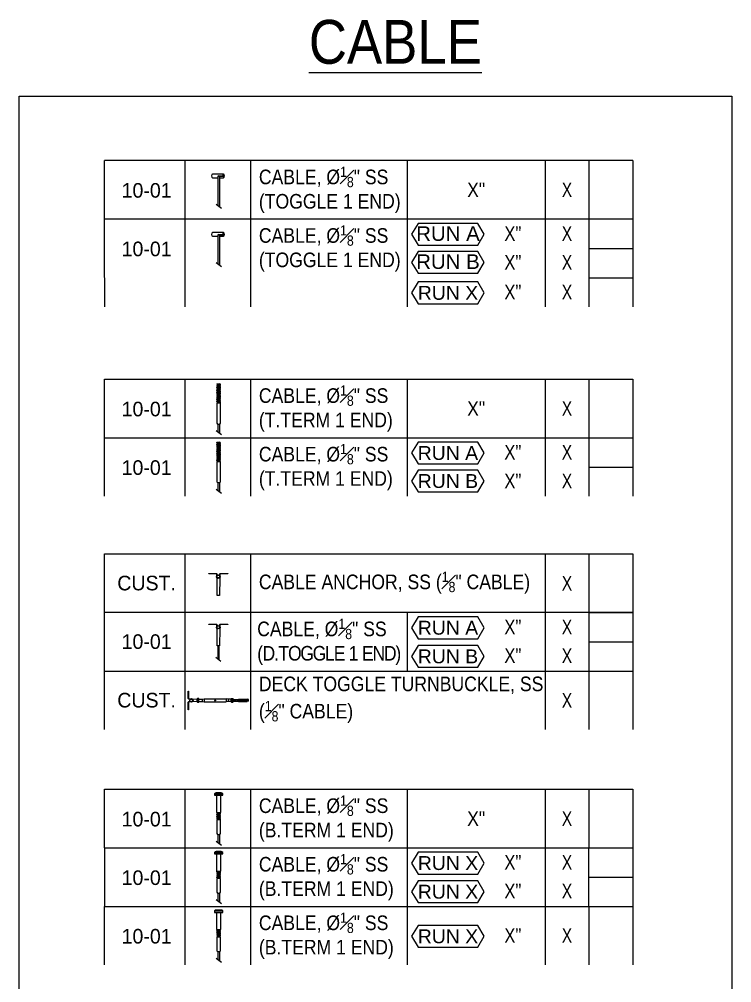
# Model space of a CAD drawing. Header units: inches. Extents: x -333 to 1223, y -450 to 45.
# Drawn here: x 939.7 to 1037.1, y -88.4 to 43.4 of the extents above; entities that cross this region are included whole.
import ezdxf
from ezdxf.enums import TextEntityAlignment as Align

# ---------------------------------------------------------------- set-up
doc = ezdxf.new("R2010")
doc.units = ezdxf.units.IN
doc.header["$MEASUREMENT"] = 0
doc.layers.add('Cable', color=230, linetype='Continuous', lineweight=5)
doc.layers.add('NOTES', color=7, linetype='Continuous')
doc.layers.add('PL', color=252, linetype='Continuous')
doc.styles.add('Schedule', font='GOTHIC.TTF', dxfattribs={"width": 0.9})
doc.styles.get("Standard").update_dxf_attribs({"font": 'arial.ttf'})

# ---------------------------------------------------------------- blocks, each defined once
blk = doc.blocks.new('10-01-BLOCK-TOG1')
for p, q in [((72.27, 0), (0, 0)), ((10.99, 0), (10.99, -8.01)), ((19.99, 0), (19.99, -8.01)), ((41.4, 0), (41.4, -8.01)), ((60.27, 0), (60.27, -8.01)), ((66.27, 0), (66.27, -8.01)), ((14.78, -2.35), (15.49, -2.35)), ((15.49, -2.22), (15.49, -6.16)), ((15.61, -2.09), (16.27, -2.09)), ((16.29, -2.19), (15.74, -2.19)), ((15.74, -2.22), (15.74, -6.35)), ((15.74, -2.35), (16.29, -2.35)), ((16.29, -2.19), (16.29, -2.35)), ((15.99, -6.54), (15.27, -6))]:
    blk.add_line(p, q)
for points in [[(0, -8.01), (0, 0)], [(72.27, 0), (72.27, -8.01)], [(16.29, -1.85), (14.78, -1.85)]]:
    blk.add_lwpolyline(points)
blk.add_arc((15.61, -2.22), 0.125, 0, 180)
for centre, major_axis, end_param in [((14.78, -2.1), (0, -0.25), 6.283185), ((16.29, -2.1), (0, 0.25), 7.834292)]:
    blk.add_ellipse(centre, major_axis=major_axis, ratio=0.56387, start_param=3.141593, end_param=end_param)
blk.add_open_spline([(16.29, -2), (16.28, -2.03), (16.27, -2.06), (16.27, -2.09)], degree=3)
blk.add_open_spline([(16.29, -2.19), (16.29, -2.17), (16.3, -2.13), (16.3, -2.06), (16.29, -2.03), (16.29, -2)], degree=3, knots=[4.118286, 4.118286, 4.118286, 4.118286, 4.714645, 4.714645, 5.306492, 5.306492, 5.306492, 5.306492])
at = {"layer": 'NOTES', "style": 'Schedule'}
blk.add_text('10-01', height=2, dxfattribs=at).set_placement((5.76, -4.08), align=Align.MIDDLE_CENTER)
at = {"layer": 'NOTES', "insert": (21.12, -4.01), "char_height": 2, "width": 20.2828, "attachment_point": 4, "style": 'Schedule'}
blk.add_mtext('\\A1;CABLE, %%C{\\H0.7x;\\S1#8;}" SS (TOGGLE 1 END)', dxfattribs=at)
at = {"layer": 'NOTES', "style": 'Schedule'}
for tag, width, p in [('LEN', 0.9, (50.84, -4.01)), ('QTY', 0.8, (63.27, -4.01))]:
    blk.add_attdef(tag, text='', height=2, dxfattribs=dict(at, width=width)).set_placement(p, align=Align.MIDDLE_CENTER)
blk = doc.blocks.new('10-01-BLOCK-TOG2')
for p, q in [((72.27, 0), (0, 0)), ((10.99, 0), (10.99, -8.01)), ((19.99, 0), (19.99, -8.01)), ((41.4, 0), (41.4, -8.01)), ((60.27, 0), (60.27, -8.01)), ((66.27, 0), (66.27, -8.01)), ((14.78, -2.35), (15.49, -2.35)), ((15.49, -2.22), (15.49, -6.16)), ((15.61, -2.09), (16.27, -2.09)), ((16.29, -2.19), (15.74, -2.19)), ((15.74, -2.22), (15.74, -6.35)), ((15.74, -2.35), (16.29, -2.35)), ((16.29, -2.19), (16.29, -2.35)), ((66.27, -4.01), (72.27, -4.01)), ((15.99, -6.54), (15.27, -6))]:
    blk.add_line(p, q)
for points in [[(0, -8.01), (0, 0)], [(72.27, 0), (72.27, 0), (72.27, -8.01)], [(16.29, -1.85), (14.78, -1.85)]]:
    blk.add_lwpolyline(points)
blk.add_arc((15.61, -2.22), 0.125, 0, 180)
for centre, major_axis, end_param in [((14.78, -2.1), (0, -0.25), 6.283185), ((16.29, -2.1), (0, 0.25), 7.834292)]:
    blk.add_ellipse(centre, major_axis=major_axis, ratio=0.56387, start_param=3.141593, end_param=end_param)
blk.add_open_spline([(16.29, -2), (16.28, -2.03), (16.27, -2.06), (16.27, -2.09)], degree=3)
blk.add_open_spline([(16.29, -2.19), (16.29, -2.17), (16.3, -2.13), (16.3, -2.06), (16.29, -2.03), (16.29, -2)], degree=3, knots=[4.118286, 4.118286, 4.118286, 4.118286, 4.714645, 4.714645, 5.306492, 5.306492, 5.306492, 5.306492])
at = {"layer": 'Cable'}
for points in [[(42.02, -2.08), (42.89, -3.58), (51.08, -3.58), (51.95, -2.08), (51.08, -0.59), (42.89, -0.59)], [(42.02, -5.92), (42.89, -7.42), (51.08, -7.42), (51.95, -5.92), (51.08, -4.43), (42.89, -4.43)]]:
    blk.add_lwpolyline(points, close=True, dxfattribs=at)
for tag, p in [('RUN1', (46.99, -1.98)), ('RUN2', (46.99, -5.82))]:
    blk.add_attdef(tag, text='', height=2, dxfattribs=at).set_placement(p, align=Align.MIDDLE_CENTER)
at = {"layer": 'NOTES', "style": 'Schedule'}
blk.add_text('10-01', height=2, dxfattribs=at).set_placement((5.76, -4.08), align=Align.MIDDLE_CENTER)
at = {"layer": 'NOTES', "insert": (21.12, -4.01), "char_height": 2, "width": 20.2828, "attachment_point": 4, "style": 'Schedule'}
blk.add_mtext('\\A1;CABLE, %%C{\\H0.7x;\\S1#8;}" SS (TOGGLE 1 END)', dxfattribs=at)
at = {"layer": 'NOTES', "style": 'Schedule'}
for tag, width, p in [('LEN', 0.85, (55.86, -1.98)), ('QTY', 0.8, (63.27, -1.98)), ('LEN2', 0.85, (55.86, -5.92)), ('QTY2', 0.8, (63.27, -5.92))]:
    blk.add_attdef(tag, text='', height=2, dxfattribs=dict(at, width=width)).set_placement(p, align=Align.MIDDLE_CENTER)
blk = doc.blocks.new('CABLE FILLER-1')
for p, q in [((0, 0), (0, -4.01)), ((10.99, 0), (10.99, -4.01)), ((19.99, 0), (19.99, -4.01)), ((41.4, 0), (41.4, -4.01)), ((60.27, 0), (60.27, -4.01)), ((66.27, 0), (66.27, -4.01)), ((66.27, 0), (72.27, 0)), ((72.27, 0), (72.27, -4.01))]:
    blk.add_line(p, q)
at = {"layer": 'Cable'}
blk.add_lwpolyline([(42.02, -2.08), (42.89, -3.58), (51.08, -3.58), (51.95, -2.08), (51.08, -0.59), (42.89, -0.59)], close=True, dxfattribs=at)
blk.add_attdef('RUN', text='', height=1.9, dxfattribs=at).set_placement((46.99, -2.08), align=Align.MIDDLE_CENTER)
at = {"layer": 'NOTES', "style": 'Schedule'}
for tag, width, p in [('LEN', 0.85, (55.86, -1.98)), ('QTY', 0.8, (63.27, -1.98))]:
    blk.add_attdef(tag, text='', height=2, dxfattribs=dict(at, width=width)).set_placement(p, align=Align.MIDDLE_CENTER)
blk = doc.blocks.new('10-01-BLOCK-TERM1')
for p, q in [((10.99, 0), (10.99, -8.01)), ((19.99, 0), (19.99, -8.01)), ((41.4, 0), (41.4, -8.01)), ((60.27, 0), (60.27, -8.01)), ((66.27, 0), (66.27, -8.01)), ((15.35, -0.67), (15.87, -0.7)), ((15.35, -0.78), (15.87, -0.81)), ((15.35, -0.9), (15.87, -0.93)), ((15.35, -1.01), (15.87, -1.04)), ((15.35, -1.12), (15.87, -1.15)), ((15.35, -1.23), (15.87, -1.26)), ((15.42, -0.73), (15.8, -0.76)), ((15.42, -0.84), (15.8, -0.87)), ((15.42, -0.95), (15.8, -0.98)), ((15.42, -1.06), (15.8, -1.09)), ((15.42, -1.18), (15.8, -1.21)), ((15.42, -1.29), (15.8, -1.32)), ((15.35, -1.34), (15.87, -1.37)), ((15.35, -1.46), (15.87, -1.49)), ((15.35, -1.57), (15.87, -1.6)), ((15.35, -1.68), (15.87, -1.71)), ((15.35, -1.79), (15.87, -1.82)), ((15.35, -1.9), (15.87, -1.93)), ((15.35, -2.02), (15.87, -2.05)), ((15.35, -2.13), (15.87, -2.16)), ((15.35, -2.24), (15.87, -2.27)), ((15.35, -2.35), (15.87, -2.38)), ((15.35, -2.46), (15.87, -2.49)), ((15.35, -2.58), (15.87, -2.61)), ((15.42, -1.4), (15.8, -1.43)), ((15.42, -1.51), (15.8, -1.54)), ((15.42, -1.62), (15.8, -1.65)), ((15.42, -1.74), (15.8, -1.77)), ((15.42, -1.85), (15.8, -1.88)), ((15.42, -1.96), (15.8, -1.99)), ((15.42, -2.07), (15.8, -2.1)), ((15.42, -2.18), (15.8, -2.21)), ((15.42, -2.3), (15.8, -2.33)), ((15.42, -2.41), (15.8, -2.44)), ((15.42, -2.52), (15.8, -2.55)), ((15.42, -2.63), (15.8, -2.66)), ((15.35, -2.69), (15.87, -2.72)), ((15.35, -2.8), (15.87, -2.83)), ((15.35, -2.91), (15.87, -2.94)), ((15.35, -3.02), (15.87, -3.05)), ((15.35, -3.14), (15.87, -3.17)), ((15.42, -2.74), (15.8, -2.77)), ((15.42, -2.86), (15.8, -2.89)), ((15.42, -2.97), (15.8, -3)), ((15.42, -3.08), (15.8, -3.11)), ((15.42, -3.19), (15.8, -3.22)), ((15.8, -3.29), (15.42, -3.29)), ((15.49, -6.14), (15.49, -7.24)), ((15.74, -6.14), (15.74, -7.43)), ((15.99, -7.62), (15.27, -7.08))]:
    blk.add_line(p, q)
for points in [[(0, -8.01), (0, 0), (72.27, 0), (72.27, -8.01)], [(15.42, -0.72), (15.35, -0.68), (15.35, -0.67), (15.42, -0.62)], [(15.42, -0.83), (15.35, -0.79), (15.35, -0.78), (15.42, -0.73)], [(15.42, -0.95), (15.35, -0.9), (15.35, -0.89), (15.42, -0.85)], [(15.42, -1.06), (15.35, -1.01), (15.35, -1), (15.42, -0.96)], [(15.42, -1.17), (15.35, -1.13), (15.35, -1.11), (15.42, -1.07)], [(15.42, -1.28), (15.35, -1.24), (15.35, -1.23), (15.42, -1.18)], [(15.42, -1.39), (15.35, -1.35), (15.35, -1.34), (15.42, -1.29)], [(15.42, -0.62), (15.8, -0.65)], [(15.42, -0.62), (15.75, -0.62)], [(15.42, -0.73), (15.42, -0.72)], [(15.42, -0.85), (15.42, -0.83)], [(15.42, -0.96), (15.42, -0.95)], [(15.42, -1.07), (15.42, -1.06)], [(15.42, -1.18), (15.42, -1.17)], [(15.42, -1.29), (15.42, -1.28)], [(15.8, -0.75), (15.87, -0.71), (15.87, -0.7), (15.75, -0.62)], [(15.8, -0.76), (15.8, -0.75)], [(15.8, -0.86), (15.87, -0.82), (15.87, -0.81), (15.8, -0.76)], [(15.8, -0.88), (15.8, -0.86)], [(15.8, -0.98), (15.87, -0.93), (15.87, -0.92), (15.8, -0.88)], [(15.8, -0.99), (15.8, -0.98)], [(15.8, -1.09), (15.87, -1.04), (15.87, -1.03), (15.8, -0.99)], [(15.8, -1.1), (15.8, -1.09)], [(15.8, -1.2), (15.87, -1.16), (15.87, -1.14), (15.8, -1.1)], [(15.8, -1.21), (15.8, -1.2)], [(15.8, -1.31), (15.87, -1.27), (15.87, -1.26), (15.8, -1.21)], [(15.8, -1.32), (15.8, -1.31)], [(15.42, -1.51), (15.35, -1.46), (15.35, -1.45), (15.42, -1.41)], [(15.42, -1.62), (15.35, -1.57), (15.35, -1.56), (15.42, -1.52)], [(15.42, -1.73), (15.35, -1.69), (15.35, -1.67), (15.42, -1.63)], [(15.42, -1.84), (15.35, -1.8), (15.35, -1.79), (15.42, -1.74)], [(15.42, -1.95), (15.35, -1.91), (15.35, -1.9), (15.42, -1.85)], [(15.42, -2.07), (15.35, -2.02), (15.35, -2.01), (15.42, -1.97)], [(15.42, -2.18), (15.35, -2.13), (15.35, -2.12), (15.42, -2.08)], [(15.42, -2.29), (15.35, -2.25), (15.35, -2.23), (15.42, -2.19)], [(15.42, -2.4), (15.35, -2.36), (15.35, -2.35), (15.42, -2.3)], [(15.42, -2.51), (15.35, -2.47), (15.35, -2.46), (15.42, -2.41)], [(15.42, -2.63), (15.35, -2.58), (15.35, -2.57), (15.42, -2.53)], [(15.42, -1.41), (15.42, -1.39)], [(15.42, -1.52), (15.42, -1.51)], [(15.42, -1.63), (15.42, -1.62)], [(15.42, -1.74), (15.42, -1.73)], [(15.42, -1.85), (15.42, -1.84)], [(15.42, -1.97), (15.42, -1.95)], [(15.42, -2.08), (15.42, -2.07)], [(15.42, -2.19), (15.42, -2.18)], [(15.42, -2.3), (15.42, -2.29)], [(15.42, -2.41), (15.42, -2.4)], [(15.42, -2.41), (15.42, -2.4)], [(15.42, -2.53), (15.42, -2.51)], [(15.42, -2.64), (15.42, -2.63)], [(15.8, -1.42), (15.87, -1.38), (15.87, -1.37), (15.8, -1.32)], [(15.8, -1.44), (15.8, -1.42)], [(15.8, -1.54), (15.87, -1.49), (15.87, -1.48), (15.8, -1.44)], [(15.8, -1.55), (15.8, -1.54)], [(15.8, -1.65), (15.87, -1.6), (15.87, -1.59), (15.8, -1.55)], [(15.8, -1.66), (15.8, -1.65)], [(15.8, -1.76), (15.87, -1.72), (15.87, -1.7), (15.8, -1.66)], [(15.8, -1.77), (15.8, -1.76)], [(15.8, -1.87), (15.87, -1.83), (15.87, -1.82), (15.8, -1.77)], [(15.8, -1.88), (15.8, -1.87)], [(15.8, -1.98), (15.87, -1.94), (15.87, -1.93), (15.8, -1.88)], [(15.8, -2), (15.8, -1.98)], [(15.8, -2.1), (15.87, -2.05), (15.87, -2.04), (15.8, -2)], [(15.8, -2.11), (15.8, -2.1)], [(15.8, -2.21), (15.87, -2.16), (15.87, -2.15), (15.8, -2.11)], [(15.8, -2.22), (15.8, -2.21)], [(15.8, -2.32), (15.87, -2.28), (15.87, -2.26), (15.8, -2.22)], [(15.8, -2.33), (15.8, -2.32)], [(15.8, -2.43), (15.87, -2.39), (15.87, -2.38), (15.8, -2.33)], [(15.8, -2.44), (15.8, -2.43)], [(15.8, -2.54), (15.87, -2.5), (15.87, -2.49), (15.8, -2.44)], [(15.8, -2.56), (15.8, -2.54)], [(15.8, -2.66), (15.87, -2.61), (15.87, -2.6), (15.8, -2.56)], [(15.42, -2.74), (15.35, -2.69), (15.35, -2.68), (15.42, -2.64)], [(15.42, -2.85), (15.35, -2.81), (15.35, -2.79), (15.42, -2.75)], [(15.42, -2.96), (15.35, -2.92), (15.35, -2.91), (15.42, -2.86)], [(15.42, -3.07), (15.35, -3.03), (15.35, -3.02), (15.42, -2.97)], [(15.42, -3.19), (15.35, -3.14), (15.35, -3.13), (15.42, -3.09)], [(15.42, -2.75), (15.42, -2.74)], [(15.42, -2.86), (15.42, -2.85)], [(15.42, -2.97), (15.42, -2.96)], [(15.42, -3.09), (15.42, -3.07)], [(15.42, -3.19), (15.42, -3.29)], [(15.8, -2.67), (15.8, -2.66)], [(15.8, -2.77), (15.87, -2.72), (15.87, -2.71), (15.8, -2.67)], [(15.8, -2.78), (15.8, -2.77)], [(15.8, -2.88), (15.87, -2.84), (15.87, -2.82), (15.8, -2.78)], [(15.8, -2.89), (15.8, -2.88)], [(15.8, -2.99), (15.87, -2.95), (15.87, -2.94), (15.8, -2.89)], [(15.8, -3), (15.8, -2.99)], [(15.8, -3.1), (15.87, -3.06), (15.87, -3.05), (15.8, -3)], [(15.8, -3.12), (15.8, -3.1)], [(15.8, -3.22), (15.87, -3.17), (15.87, -3.16), (15.8, -3.12)], [(15.8, -3.29), (15.8, -3.22)]]:
    blk.add_lwpolyline(points)
blk.add_lwpolyline([(15.87, -6.01), (15.87, -3.29), (15.35, -3.29), (15.35, -6.01), (15.44, -6.14), (15.77, -6.14)], close=True)
at = {"layer": 'NOTES', "style": 'Schedule'}
blk.add_text('10-01', height=2, dxfattribs=at).set_placement((5.76, -4.08), align=Align.MIDDLE_CENTER)
at = {"layer": 'NOTES', "insert": (21.12, -4.01), "char_height": 2, "width": 20.2828, "attachment_point": 4, "style": 'Schedule'}
blk.add_mtext('\\A1;CABLE, %%C{\\H0.7x;\\S1#8;}" SS (T.TERM 1 END)', dxfattribs=at)
at = {"layer": 'NOTES', "style": 'Schedule'}
for tag, width, p in [('LEN', 0.9, (50.84, -4.01)), ('QTY', 0.8, (63.27, -4.01))]:
    blk.add_attdef(tag, text='', height=2, dxfattribs=dict(at, width=width)).set_placement(p, align=Align.MIDDLE_CENTER)
blk = doc.blocks.new('10-01-BLOCK-TERM2')
for p, q in [((0, -8.01), (0, 0)), ((0, 0), (66.27, 0)), ((10.99, 0), (10.99, -8.01)), ((19.99, 0), (19.99, -8.01)), ((41.4, 0), (41.4, -8.01)), ((60.27, 0), (60.27, -8.01)), ((66.27, 0), (66.27, -8.01)), ((66.27, 0), (72.27, 0)), ((72.27, 0), (72.27, -8.01)), ((15.35, -0.67), (15.87, -0.7)), ((15.35, -0.78), (15.87, -0.81)), ((15.35, -0.9), (15.87, -0.93)), ((15.35, -1.01), (15.87, -1.04)), ((15.35, -1.12), (15.87, -1.15)), ((15.35, -1.23), (15.87, -1.26)), ((15.42, -0.73), (15.8, -0.76)), ((15.42, -0.84), (15.8, -0.87)), ((15.42, -0.95), (15.8, -0.98)), ((15.42, -1.06), (15.8, -1.09)), ((15.42, -1.18), (15.8, -1.21)), ((15.42, -1.29), (15.8, -1.32)), ((15.35, -1.34), (15.87, -1.37)), ((15.35, -1.46), (15.87, -1.49)), ((15.35, -1.57), (15.87, -1.6)), ((15.35, -1.68), (15.87, -1.71)), ((15.35, -1.79), (15.87, -1.82)), ((15.35, -1.9), (15.87, -1.93)), ((15.35, -2.02), (15.87, -2.05)), ((15.35, -2.13), (15.87, -2.16)), ((15.35, -2.24), (15.87, -2.27)), ((15.35, -2.35), (15.87, -2.38)), ((15.35, -2.46), (15.87, -2.49)), ((15.35, -2.58), (15.87, -2.61)), ((15.42, -1.4), (15.8, -1.43)), ((15.42, -1.51), (15.8, -1.54)), ((15.42, -1.62), (15.8, -1.65)), ((15.42, -1.74), (15.8, -1.77)), ((15.42, -1.85), (15.8, -1.88)), ((15.42, -1.96), (15.8, -1.99)), ((15.42, -2.07), (15.8, -2.1)), ((15.42, -2.18), (15.8, -2.21)), ((15.42, -2.3), (15.8, -2.33)), ((15.42, -2.41), (15.8, -2.44)), ((15.42, -2.52), (15.8, -2.55)), ((15.42, -2.63), (15.8, -2.66)), ((15.35, -2.69), (15.87, -2.72)), ((15.35, -2.8), (15.87, -2.83)), ((15.35, -2.91), (15.87, -2.94)), ((15.35, -3.02), (15.87, -3.05)), ((15.35, -3.14), (15.87, -3.17)), ((15.42, -2.74), (15.8, -2.77)), ((15.42, -2.86), (15.8, -2.89)), ((15.42, -2.97), (15.8, -3)), ((15.42, -3.08), (15.8, -3.11)), ((15.42, -3.19), (15.8, -3.22)), ((15.8, -3.29), (15.42, -3.29)), ((66.27, -4.01), (72.27, -4.01)), ((15.49, -6.14), (15.49, -7.24)), ((15.74, -6.14), (15.74, -7.43)), ((15.99, -7.62), (15.27, -7.08))]:
    blk.add_line(p, q)
for points in [[(15.42, -0.72), (15.35, -0.68), (15.35, -0.67), (15.42, -0.62)], [(15.42, -0.83), (15.35, -0.79), (15.35, -0.78), (15.42, -0.73)], [(15.42, -0.95), (15.35, -0.9), (15.35, -0.89), (15.42, -0.85)], [(15.42, -1.06), (15.35, -1.01), (15.35, -1), (15.42, -0.96)], [(15.42, -1.17), (15.35, -1.13), (15.35, -1.11), (15.42, -1.07)], [(15.42, -1.28), (15.35, -1.24), (15.35, -1.23), (15.42, -1.18)], [(15.42, -1.39), (15.35, -1.35), (15.35, -1.34), (15.42, -1.29)], [(15.42, -0.62), (15.8, -0.65)], [(15.42, -0.62), (15.75, -0.62)], [(15.42, -0.73), (15.42, -0.72)], [(15.42, -0.85), (15.42, -0.83)], [(15.42, -0.96), (15.42, -0.95)], [(15.42, -1.07), (15.42, -1.06)], [(15.42, -1.18), (15.42, -1.17)], [(15.42, -1.29), (15.42, -1.28)], [(15.8, -0.75), (15.87, -0.71), (15.87, -0.7), (15.75, -0.62)], [(15.8, -0.76), (15.8, -0.75)], [(15.8, -0.86), (15.87, -0.82), (15.87, -0.81), (15.8, -0.76)], [(15.8, -0.88), (15.8, -0.86)], [(15.8, -0.98), (15.87, -0.93), (15.87, -0.92), (15.8, -0.88)], [(15.8, -0.99), (15.8, -0.98)], [(15.8, -1.09), (15.87, -1.04), (15.87, -1.03), (15.8, -0.99)], [(15.8, -1.1), (15.8, -1.09)], [(15.8, -1.2), (15.87, -1.16), (15.87, -1.14), (15.8, -1.1)], [(15.8, -1.21), (15.8, -1.2)], [(15.8, -1.31), (15.87, -1.27), (15.87, -1.26), (15.8, -1.21)], [(15.8, -1.32), (15.8, -1.31)], [(15.42, -1.51), (15.35, -1.46), (15.35, -1.45), (15.42, -1.41)], [(15.42, -1.62), (15.35, -1.57), (15.35, -1.56), (15.42, -1.52)], [(15.42, -1.73), (15.35, -1.69), (15.35, -1.67), (15.42, -1.63)], [(15.42, -1.84), (15.35, -1.8), (15.35, -1.79), (15.42, -1.74)], [(15.42, -1.95), (15.35, -1.91), (15.35, -1.9), (15.42, -1.85)], [(15.42, -2.07), (15.35, -2.02), (15.35, -2.01), (15.42, -1.97)], [(15.42, -2.18), (15.35, -2.13), (15.35, -2.12), (15.42, -2.08)], [(15.42, -2.29), (15.35, -2.25), (15.35, -2.23), (15.42, -2.19)], [(15.42, -2.4), (15.35, -2.36), (15.35, -2.35), (15.42, -2.3)], [(15.42, -2.51), (15.35, -2.47), (15.35, -2.46), (15.42, -2.41)], [(15.42, -2.63), (15.35, -2.58), (15.35, -2.57), (15.42, -2.53)], [(15.42, -1.41), (15.42, -1.39)], [(15.42, -1.52), (15.42, -1.51)], [(15.42, -1.63), (15.42, -1.62)], [(15.42, -1.74), (15.42, -1.73)], [(15.42, -1.85), (15.42, -1.84)], [(15.42, -1.97), (15.42, -1.95)], [(15.42, -2.08), (15.42, -2.07)], [(15.42, -2.19), (15.42, -2.18)], [(15.42, -2.3), (15.42, -2.29)], [(15.42, -2.41), (15.42, -2.4)], [(15.42, -2.41), (15.42, -2.4)], [(15.42, -2.53), (15.42, -2.51)], [(15.42, -2.64), (15.42, -2.63)], [(15.8, -1.42), (15.87, -1.38), (15.87, -1.37), (15.8, -1.32)], [(15.8, -1.44), (15.8, -1.42)], [(15.8, -1.54), (15.87, -1.49), (15.87, -1.48), (15.8, -1.44)], [(15.8, -1.55), (15.8, -1.54)], [(15.8, -1.65), (15.87, -1.6), (15.87, -1.59), (15.8, -1.55)], [(15.8, -1.66), (15.8, -1.65)], [(15.8, -1.76), (15.87, -1.72), (15.87, -1.7), (15.8, -1.66)], [(15.8, -1.77), (15.8, -1.76)], [(15.8, -1.87), (15.87, -1.83), (15.87, -1.82), (15.8, -1.77)], [(15.8, -1.88), (15.8, -1.87)], [(15.8, -1.98), (15.87, -1.94), (15.87, -1.93), (15.8, -1.88)], [(15.8, -2), (15.8, -1.98)], [(15.8, -2.1), (15.87, -2.05), (15.87, -2.04), (15.8, -2)], [(15.8, -2.11), (15.8, -2.1)], [(15.8, -2.21), (15.87, -2.16), (15.87, -2.15), (15.8, -2.11)], [(15.8, -2.22), (15.8, -2.21)], [(15.8, -2.32), (15.87, -2.28), (15.87, -2.26), (15.8, -2.22)], [(15.8, -2.33), (15.8, -2.32)], [(15.8, -2.43), (15.87, -2.39), (15.87, -2.38), (15.8, -2.33)], [(15.8, -2.44), (15.8, -2.43)], [(15.8, -2.54), (15.87, -2.5), (15.87, -2.49), (15.8, -2.44)], [(15.8, -2.56), (15.8, -2.54)], [(15.8, -2.66), (15.87, -2.61), (15.87, -2.6), (15.8, -2.56)], [(15.42, -2.74), (15.35, -2.69), (15.35, -2.68), (15.42, -2.64)], [(15.42, -2.85), (15.35, -2.81), (15.35, -2.79), (15.42, -2.75)], [(15.42, -2.96), (15.35, -2.92), (15.35, -2.91), (15.42, -2.86)], [(15.42, -3.07), (15.35, -3.03), (15.35, -3.02), (15.42, -2.97)], [(15.42, -3.19), (15.35, -3.14), (15.35, -3.13), (15.42, -3.09)], [(15.42, -2.75), (15.42, -2.74)], [(15.42, -2.86), (15.42, -2.85)], [(15.42, -2.97), (15.42, -2.96)], [(15.42, -3.09), (15.42, -3.07)], [(15.42, -3.19), (15.42, -3.29)], [(15.8, -2.67), (15.8, -2.66)], [(15.8, -2.77), (15.87, -2.72), (15.87, -2.71), (15.8, -2.67)], [(15.8, -2.78), (15.8, -2.77)], [(15.8, -2.88), (15.87, -2.84), (15.87, -2.82), (15.8, -2.78)], [(15.8, -2.89), (15.8, -2.88)], [(15.8, -2.99), (15.87, -2.95), (15.87, -2.94), (15.8, -2.89)], [(15.8, -3), (15.8, -2.99)], [(15.8, -3.1), (15.87, -3.06), (15.87, -3.05), (15.8, -3)], [(15.8, -3.12), (15.8, -3.1)], [(15.8, -3.22), (15.87, -3.17), (15.87, -3.16), (15.8, -3.12)], [(15.8, -3.29), (15.8, -3.22)]]:
    blk.add_lwpolyline(points)
blk.add_lwpolyline([(15.87, -6.01), (15.87, -3.29), (15.35, -3.29), (15.35, -6.01), (15.44, -6.14), (15.77, -6.14)], close=True)
at = {"layer": 'Cable'}
for points in [[(42.02, -2.08), (42.89, -3.58), (51.08, -3.58), (51.95, -2.08), (51.08, -0.59), (42.89, -0.59)], [(42.02, -5.92), (42.89, -7.42), (51.08, -7.42), (51.95, -5.92), (51.08, -4.43), (42.89, -4.43)]]:
    blk.add_lwpolyline(points, close=True, dxfattribs=at)
for s, p in [('RUN A', (42.85, -2.08)), ('RUN B', (42.85, -5.92))]:
    blk.add_text(s, height=1.901, dxfattribs=at).set_placement(p, align=Align.MIDDLE_LEFT)
at = {"layer": 'NOTES', "style": 'Schedule'}
blk.add_text('10-01', height=2, dxfattribs=at).set_placement((5.76, -4.08), align=Align.MIDDLE_CENTER)
at = {"layer": 'NOTES', "insert": (21.12, -4.01), "char_height": 2, "width": 20.2828, "attachment_point": 4, "style": 'Schedule'}
blk.add_mtext('\\A1;CABLE, %%C{\\H0.7x;\\S1#8;}" SS (T.TERM 1 END)', dxfattribs=at)
at = {"layer": 'NOTES', "style": 'Schedule'}
for tag, width, p in [('LEN', 0.85, (55.86, -1.98)), ('QTY', 0.8, (63.27, -1.98)), ('LEN2', 0.85, (55.86, -5.92)), ('QTY2', 0.8, (63.27, -5.92))]:
    blk.add_attdef(tag, text='', height=2, dxfattribs=dict(at, width=width)).set_placement(p, align=Align.MIDDLE_CENTER)
blk = doc.blocks.new('CABLE ANCHOR-1')
for p, q in [((10.99, 0), (10.99, -8.01)), ((19.99, 0), (19.99, -8.01)), ((60.27, 0), (60.27, -8.01)), ((66.27, 0), (66.27, -8.01))]:
    blk.add_line(p, q)
for points in [[(0, -8.01), (0, 0), (72.27, 0), (72.27, -8.01)], [(15.76, -3.27), (15.72, -5.67), (15.42, -5.67), (15.39, -3.27)]]:
    blk.add_lwpolyline(points)
blk.add_lwpolyline([(15.73, -3, -0.592453), (15.91, -2.66), (16.85, -2.66), (16.85, -2.72), (15.91, -2.72, 0.592453), (15.78, -2.96, -1.825742), (15.36, -2.96, 0.592453), (15.23, -2.72), (14.29, -2.72), (14.29, -2.66), (15.23, -2.66, -0.592453), (15.41, -3)], format="xyb")
blk.add_circle((15.57, -3.1), 0.188)
at = {"layer": 'NOTES', "style": 'Schedule'}
blk.add_text('CUST.', height=2, dxfattribs=at).set_placement((5.76, -3.98), align=Align.MIDDLE_CENTER)
at = {"layer": 'NOTES', "insert": (21.12, -3.92), "char_height": 2, "width": 39.1504, "attachment_point": 4, "style": 'Schedule'}
blk.add_mtext('\\A1;CABLE ANCHOR, SS ({\\H0.7x;\\S1#8;}" CABLE)', dxfattribs=at)
at = {"layer": 'NOTES', "style": 'Schedule', "width": 0.8}
blk.add_attdef('QTY', text='', height=2, dxfattribs=at).set_placement((63.27, -4.01), align=Align.MIDDLE_CENTER)
blk = doc.blocks.new('10-01-BLOCK-D.TOG2')
for p, q in [((10.99, 0), (10.99, -8.01)), ((19.99, 0), (19.99, -8.01)), ((41.4, 0), (41.4, -8.01)), ((60.27, 0), (60.27, -8.01)), ((66.27, 0), (72.27, 0)), ((15.51, -4.58), (15.51, -6.34)), ((15.63, -4.58), (15.63, -6.44)), ((66.27, -4.01), (72.27, -4.01)), ((15.21, -6.12), (15.93, -6.66))]:
    blk.add_line(p, q)
for points in [[(0, -8.01), (0, 0)], [(66.27, 0), (66.27, -8.01)], [(72.27, 0), (66.27, 0)], [(72.27, 0), (72.27, -8.01)], [(66.27, 0), (0, 0)], [(15.76, -2.18), (15.72, -4.58), (15.42, -4.58), (15.39, -2.18)]]:
    blk.add_lwpolyline(points)
blk.add_lwpolyline([(15.73, -1.91, -0.592453), (15.91, -1.57), (16.85, -1.57), (16.85, -1.63), (15.91, -1.63, 0.592453), (15.78, -1.87, -1.825742), (15.36, -1.87, 0.592453), (15.23, -1.63), (14.29, -1.63), (14.29, -1.57), (15.23, -1.57, -0.592453), (15.41, -1.91)], format="xyb")
blk.add_circle((15.57, -2.01), 0.188)
at = {"layer": 'Cable'}
for points in [[(42.02, -2.08), (42.89, -3.58), (51.08, -3.58), (51.95, -2.08), (51.08, -0.59), (42.89, -0.59)], [(42.02, -6), (42.89, -7.49), (51.08, -7.49), (51.95, -6), (51.08, -4.5), (42.89, -4.5)]]:
    blk.add_lwpolyline(points, close=True, dxfattribs=at)
for tag, p in [('RUN1', (46.99, -2.08)), ('RUN2', (46.99, -6))]:
    blk.add_attdef(tag, text='', height=1.9, dxfattribs=at).set_placement(p, align=Align.MIDDLE_CENTER)
at = {"layer": 'NOTES', "style": 'Schedule'}
blk.add_text('10-01', height=2, dxfattribs=at).set_placement((5.76, -3.98), align=Align.MIDDLE_CENTER)
at = {"layer": 'NOTES', "insert": (20.89, -4.01), "char_height": 2, "width": 20.2828, "attachment_point": 4, "style": 'Schedule'}
blk.add_mtext('\\A1;CABLE, %%C{\\H0.7x;\\S1#8;}" SS {\\T0.9;(D.TOGGLE 1 END)}', dxfattribs=at)
at = {"layer": 'NOTES', "style": 'Schedule'}
for tag, width, p in [('LEN', 0.85, (55.86, -1.98)), ('QTY', 0.8, (63.27, -1.98)), ('LEN2', 0.85, (55.86, -5.89)), ('QTY2', 0.8, (63.27, -5.92))]:
    blk.add_attdef(tag, text='', height=2, dxfattribs=dict(at, width=width)).set_placement(p, align=Align.MIDDLE_CENTER)
blk = doc.blocks.new('PL-TURNBUCKLE ASSY-01')
for p, q in [((10.99, 0), (10.99, -8.01)), ((19.99, 0), (19.99, -8.01)), ((60.27, 0), (60.27, -8.01)), ((66.27, 0), (66.27, -8.01)), ((12.69, -3.8), (12.73, -3.76)), ((12.69, -4.21), (12.69, -3.8)), ((12.87, -3.76), (12.73, -3.76)), ((12.73, -3.87), (12.73, -3.88)), ((12.73, -3.87), (12.87, -3.87)), ((12.87, -3.88), (12.73, -3.88)), ((12.87, -3.88), (12.87, -3.87)), ((12.88, -3.76), (12.92, -3.8)), ((12.92, -4.21), (12.92, -3.8)), ((12.92, -3.85), (13.35, -3.85)), ((13.35, -3.85), (13.63, -3.79)), ((13.35, -3.85), (13.35, -4.16)), ((13.63, -3.79), (13.63, -4.23)), ((13.63, -3.79), (16.63, -3.79)), ((16.63, -3.79), (16.63, -4.23)), ((16.92, -3.85), (16.63, -3.79)), ((17.35, -3.85), (16.92, -3.85)), ((16.92, -3.85), (16.92, -4.16)), ((17.39, -3.76), (17.35, -3.8)), ((17.35, -4.21), (17.35, -3.8)), ((17.39, -3.76), (17.54, -3.76)), ((17.54, -3.87), (17.39, -3.87)), ((17.39, -3.88), (17.39, -3.87)), ((17.39, -3.88), (17.54, -3.88)), ((17.58, -3.8), (17.54, -3.76)), ((17.54, -3.87), (17.54, -3.88)), ((17.58, -4.21), (17.58, -3.8)), ((17.58, -3.88), (18.17, -3.88)), ((17.62, -4.13), (17.62, -3.88)), ((17.68, -4.13), (17.68, -3.88)), ((17.75, -4.13), (17.75, -3.88)), ((17.81, -4.13), (17.81, -3.88)), ((17.87, -4.13), (17.87, -3.88)), ((17.92, -3.88), (17.92, -4.13)), ((18.17, -3.88), (18.32, -3.85)), ((18.17, -3.88), (18.17, -4.13)), ((18.32, -3.85), (18.32, -4.16)), ((18.32, -3.85), (19.52, -3.85)), ((18.32, -3.94), (19.52, -3.94)), ((19.68, -3.88), (19.52, -3.85)), ((19.52, -3.85), (19.52, -4.16)), ((19.68, -4.13), (19.68, -3.88)), ((12.73, -4.25), (12.69, -4.21)), ((12.87, -4.12), (12.73, -4.12)), ((12.73, -4.12), (12.87, -4.12)), ((12.73, -4.12), (12.73, -4.12)), ((12.73, -4.25), (12.73, -4.25)), ((12.87, -4.25), (12.73, -4.25)), ((12.73, -4.25), (12.87, -4.25)), ((12.87, -4.12), (12.87, -4.12)), ((12.87, -4.25), (12.87, -4.25)), ((12.92, -4.21), (12.88, -4.25)), ((12.92, -4.16), (13.35, -4.16)), ((13.35, -4.16), (13.63, -4.23)), ((13.63, -4.23), (16.63, -4.23)), ((16.92, -4.16), (16.63, -4.23)), ((17.35, -4.16), (16.92, -4.16)), ((17.35, -4.21), (17.39, -4.25)), ((17.39, -4.12), (17.39, -4.12)), ((17.54, -4.12), (17.39, -4.12)), ((17.39, -4.12), (17.54, -4.12)), ((17.39, -4.25), (17.39, -4.25)), ((17.54, -4.25), (17.39, -4.25)), ((17.39, -4.25), (17.54, -4.25)), ((17.54, -4.12), (17.54, -4.12)), ((17.54, -4.25), (17.58, -4.21)), ((17.54, -4.25), (17.54, -4.25)), ((17.58, -4.13), (18.17, -4.13)), ((18.17, -4.13), (18.32, -4.16)), ((18.32, -4.07), (19.52, -4.07)), ((18.32, -4.16), (19.52, -4.16)), ((19.68, -4.13), (19.52, -4.16))]:
    blk.add_line(p, q)
for points in [[(0, -8.01), (0, 0), (72.27, 0), (72.27, -8.01)], [(12.03, -3.82), (12.69, -3.85), (12.69, -4.16), (12.03, -4.19)], [(12.73, -3.76), (12.73, -3.77), (12.72, -3.77), (12.72, -3.78), (12.71, -3.78), (12.71, -3.79), (12.71, -3.79), (12.71, -3.79), (12.71, -3.8), (12.7, -3.8), (12.7, -3.81), (12.7, -3.81), (12.7, -3.82), (12.7, -3.82), (12.7, -3.83), (12.71, -3.83), (12.71, -3.83), (12.71, -3.84), (12.71, -3.84), (12.72, -3.85), (12.72, -3.86), (12.73, -3.86), (12.73, -3.87)], [(12.73, -3.88), (12.73, -3.89), (12.72, -3.9), (12.72, -3.91), (12.71, -3.93), (12.71, -3.93), (12.71, -3.94), (12.71, -3.95), (12.71, -3.96), (12.7, -3.97), (12.7, -3.98), (12.7, -3.99), (12.7, -4), (12.7, -4.01), (12.7, -4.02), (12.71, -4.03), (12.71, -4.04), (12.71, -4.05), (12.71, -4.06), (12.72, -4.08), (12.72, -4.09), (12.73, -4.1), (12.73, -4.12)], [(12.87, -3.87), (12.88, -3.86), (12.89, -3.86), (12.89, -3.85), (12.89, -3.85), (12.9, -3.84), (12.9, -3.84), (12.9, -3.83), (12.9, -3.83), (12.9, -3.83), (12.91, -3.82), (12.91, -3.82), (12.91, -3.81), (12.91, -3.81), (12.9, -3.8), (12.9, -3.8), (12.9, -3.79), (12.9, -3.79), (12.9, -3.78), (12.89, -3.78), (12.89, -3.77), (12.88, -3.77), (12.87, -3.76)], [(12.87, -4.12), (12.88, -4.1), (12.89, -4.09), (12.89, -4.08), (12.89, -4.07), (12.9, -4.06), (12.9, -4.05), (12.9, -4.04), (12.9, -4.03), (12.9, -4.02), (12.91, -4.01), (12.91, -4), (12.91, -3.99), (12.91, -3.98), (12.9, -3.97), (12.9, -3.96), (12.9, -3.95), (12.9, -3.94), (12.9, -3.93), (12.89, -3.92), (12.89, -3.9), (12.88, -3.89), (12.87, -3.88)], [(17.39, -3.87), (17.39, -3.86), (17.38, -3.86), (17.38, -3.85), (17.37, -3.85), (17.37, -3.84), (17.37, -3.84), (17.37, -3.83), (17.37, -3.83), (17.36, -3.83), (17.36, -3.82), (17.36, -3.82), (17.36, -3.81), (17.36, -3.81), (17.36, -3.8), (17.37, -3.8), (17.37, -3.79), (17.37, -3.79), (17.37, -3.78), (17.38, -3.78), (17.38, -3.77), (17.39, -3.77), (17.39, -3.76)], [(17.39, -4.12), (17.39, -4.1), (17.38, -4.09), (17.38, -4.08), (17.37, -4.07), (17.37, -4.06), (17.37, -4.05), (17.37, -4.04), (17.37, -4.03), (17.36, -4.02), (17.36, -4.01), (17.36, -4), (17.36, -3.99), (17.36, -3.98), (17.36, -3.97), (17.37, -3.96), (17.37, -3.95), (17.37, -3.94), (17.37, -3.93), (17.38, -3.92), (17.38, -3.9), (17.39, -3.89), (17.39, -3.88)], [(17.54, -3.76), (17.54, -3.77), (17.55, -3.77), (17.55, -3.78), (17.56, -3.78), (17.56, -3.79), (17.56, -3.79), (17.56, -3.79), (17.56, -3.8), (17.57, -3.8), (17.57, -3.81), (17.57, -3.81), (17.57, -3.82), (17.57, -3.82), (17.56, -3.83), (17.56, -3.83), (17.56, -3.83), (17.56, -3.84), (17.56, -3.84), (17.55, -3.85), (17.55, -3.86), (17.54, -3.86), (17.54, -3.87)], [(17.54, -3.88), (17.54, -3.89), (17.55, -3.9), (17.55, -3.91), (17.56, -3.93), (17.56, -3.93), (17.56, -3.94), (17.56, -3.95), (17.56, -3.96), (17.57, -3.97), (17.57, -3.98), (17.57, -3.99), (17.57, -4), (17.57, -4.01), (17.56, -4.02), (17.56, -4.03), (17.56, -4.04), (17.56, -4.05), (17.56, -4.06), (17.55, -4.08), (17.55, -4.09), (17.54, -4.1), (17.54, -4.12)], [(12.73, -4.12), (12.73, -4.13), (12.73, -4.13), (12.72, -4.14), (12.72, -4.14), (12.71, -4.15), (12.71, -4.16), (12.71, -4.16), (12.71, -4.17), (12.7, -4.17), (12.7, -4.18), (12.7, -4.19), (12.7, -4.19), (12.7, -4.2), (12.7, -4.2), (12.71, -4.21), (12.71, -4.22), (12.71, -4.22), (12.72, -4.23), (12.72, -4.23), (12.72, -4.24), (12.73, -4.25), (12.73, -4.25)], [(12.73, -4.25), (12.73, -4.25), (12.73, -4.25)], [(12.87, -4.25), (12.88, -4.25), (12.89, -4.24), (12.89, -4.23), (12.89, -4.23), (12.9, -4.22), (12.9, -4.21), (12.9, -4.21), (12.9, -4.2), (12.91, -4.2), (12.91, -4.19), (12.91, -4.18), (12.91, -4.18), (12.9, -4.17), (12.9, -4.17), (12.9, -4.16), (12.9, -4.16), (12.89, -4.15), (12.89, -4.14), (12.89, -4.14), (12.88, -4.13), (12.88, -4.13), (12.87, -4.12)], [(12.88, -4.25), (12.88, -4.25), (12.87, -4.25)], [(17.39, -4.25), (17.39, -4.25), (17.38, -4.24), (17.38, -4.23), (17.37, -4.23), (17.37, -4.22), (17.37, -4.21), (17.37, -4.21), (17.36, -4.2), (17.36, -4.2), (17.36, -4.19), (17.36, -4.18), (17.36, -4.18), (17.37, -4.17), (17.37, -4.17), (17.37, -4.16), (17.37, -4.16), (17.37, -4.15), (17.38, -4.14), (17.38, -4.14), (17.39, -4.13), (17.39, -4.13), (17.39, -4.12)], [(17.39, -4.25), (17.39, -4.25), (17.39, -4.25)], [(17.54, -4.12), (17.54, -4.13), (17.54, -4.13), (17.55, -4.14), (17.55, -4.14), (17.56, -4.15), (17.56, -4.16), (17.56, -4.16), (17.56, -4.17), (17.56, -4.17), (17.57, -4.18), (17.57, -4.19), (17.57, -4.19), (17.57, -4.2), (17.56, -4.2), (17.56, -4.21), (17.56, -4.22), (17.56, -4.22), (17.55, -4.23), (17.55, -4.23), (17.55, -4.24), (17.54, -4.25), (17.54, -4.25)], [(17.54, -4.25), (17.54, -4.25), (17.54, -4.25)]]:
    blk.add_lwpolyline(points)
blk.add_lwpolyline([(11.77, -3.85, -0.592453), (11.43, -3.66), (11.43, -2.73), (11.49, -2.73), (11.49, -3.66, 0.592453), (11.73, -3.8, -1.825742), (11.73, -4.22, 0.592453), (11.49, -4.35), (11.49, -5.29), (11.43, -5.29), (11.43, -4.35, -0.592453), (11.77, -4.17)], format="xyb")
for centre, radius in [((11.87, -4.01), 0.188), ((15.13, -4.01), 0.0625)]:
    blk.add_circle(centre, radius)
at = {"layer": 'NOTES', "style": 'Schedule'}
blk.add_text('CUST.', height=2, dxfattribs=at).set_placement((5.76, -3.98), align=Align.MIDDLE_CENTER)
at = {"layer": 'NOTES', "insert": (21.12, -3.92), "char_height": 2, "width": 39.1504, "attachment_point": 4, "style": 'Schedule'}
blk.add_mtext('\\A1;DECK TOGGLE TURNBUCKLE, SS {\\H1x;(\\H0.7x;\\S1#8;\\H1.4286x;" CABLE)}', dxfattribs=at)
at = {"layer": 'NOTES', "style": 'Schedule', "width": 0.8}
blk.add_attdef('QTY', text='', height=2, dxfattribs=at).set_placement((63.27, -4.01), align=Align.MIDDLE_CENTER)
blk = doc.blocks.new('10-01-BLOCK-B.TERM1')
for p, q in [((10.99, 0), (10.99, -8.01)), ((19.99, 0), (19.99, -8.01)), ((41.4, 0), (41.4, -8.01)), ((60.27, 0), (60.27, -8.01)), ((66.27, 0), (66.27, -8.01)), ((15.05, -0.62), (15.05, -0.81)), ((15.05, -0.62), (16.17, -0.62)), ((15.05, -0.81), (16.17, -0.81)), ((15.94, -0.49), (15.28, -0.49)), ((15.3, -0.81), (15.3, -3.18)), ((15.92, -3.18), (15.92, -0.81)), ((16.17, -0.81), (16.17, -0.62)), ((15.3, -3.18), (15.92, -3.18)), ((15.35, -3.25), (15.87, -3.28)), ((15.35, -3.36), (15.87, -3.39)), ((15.35, -3.48), (15.87, -3.51)), ((15.35, -3.59), (15.87, -3.62)), ((15.35, -3.7), (15.87, -3.73)), ((15.35, -3.81), (15.87, -3.84)), ((15.35, -3.92), (15.87, -3.95)), ((15.42, -3.2), (15.8, -3.23)), ((15.42, -3.31), (15.8, -3.34)), ((15.42, -3.42), (15.8, -3.45)), ((15.42, -3.53), (15.8, -3.56)), ((15.42, -3.64), (15.8, -3.67)), ((15.42, -3.76), (15.8, -3.79)), ((15.42, -3.87), (15.8, -3.9)), ((15.35, -4.04), (15.87, -4.07)), ((15.42, -3.98), (15.8, -4.01)), ((15.42, -4.09), (15.8, -4.12)), ((15.8, -4.19), (15.42, -4.19)), ((15.49, -6.19), (15.49, -7.3)), ((15.74, -6.19), (15.74, -7.49)), ((15.99, -7.68), (15.27, -7.13))]:
    blk.add_line(p, q)
for points in [[(0, -8.01), (0, 0), (72.27, 0), (72.27, -8.01)], [(15.42, -3.3), (15.35, -3.26), (15.35, -3.25), (15.42, -3.2)], [(15.42, -3.41), (15.35, -3.37), (15.35, -3.36), (15.42, -3.31)], [(15.42, -3.53), (15.35, -3.48), (15.35, -3.47), (15.42, -3.43)], [(15.42, -3.64), (15.35, -3.59), (15.35, -3.58), (15.42, -3.54)], [(15.42, -3.75), (15.35, -3.71), (15.35, -3.69), (15.42, -3.65)], [(15.42, -3.86), (15.35, -3.82), (15.35, -3.81), (15.42, -3.76)], [(15.42, -3.97), (15.35, -3.93), (15.35, -3.92), (15.42, -3.87)], [(15.42, -3.19), (15.41, -3.18)], [(15.42, -3.2), (15.42, -3.19)], [(15.42, -3.31), (15.42, -3.3)], [(15.42, -3.31), (15.42, -3.3)], [(15.42, -3.43), (15.42, -3.41)], [(15.42, -3.54), (15.42, -3.53)], [(15.42, -3.65), (15.42, -3.64)], [(15.42, -3.76), (15.42, -3.75)], [(15.42, -3.87), (15.42, -3.86)], [(15.8, -3.22), (15.86, -3.18)], [(15.8, -3.23), (15.8, -3.22)], [(15.8, -3.33), (15.87, -3.29), (15.87, -3.28), (15.8, -3.23)], [(15.8, -3.34), (15.8, -3.33)], [(15.8, -3.44), (15.87, -3.4), (15.87, -3.39), (15.8, -3.34)], [(15.8, -3.46), (15.8, -3.44)], [(15.8, -3.56), (15.87, -3.51), (15.87, -3.5), (15.8, -3.46)], [(15.8, -3.57), (15.8, -3.56)], [(15.8, -3.67), (15.87, -3.62), (15.87, -3.61), (15.8, -3.57)], [(15.8, -3.68), (15.8, -3.67)], [(15.8, -3.78), (15.87, -3.74), (15.87, -3.72), (15.8, -3.68)], [(15.8, -3.79), (15.8, -3.78)], [(15.8, -3.89), (15.87, -3.85), (15.87, -3.84), (15.8, -3.79)], [(15.8, -3.9), (15.8, -3.89)], [(15.8, -4), (15.87, -3.96), (15.87, -3.95), (15.8, -3.9)], [(15.42, -4.09), (15.35, -4.04), (15.35, -4.03), (15.42, -3.99)], [(15.42, -3.99), (15.42, -3.97)], [(15.42, -4.09), (15.42, -4.19)], [(15.8, -4.02), (15.8, -4)], [(15.8, -4.12), (15.87, -4.07), (15.87, -4.06), (15.8, -4.02)], [(15.8, -4.19), (15.8, -4.12)]]:
    blk.add_lwpolyline(points)
blk.add_lwpolyline([(15.87, -6.07), (15.87, -4.19), (15.35, -4.19), (15.35, -6.07), (15.44, -6.19), (15.77, -6.19)], close=True)
for centre, start, end in [((15.29, -0.79), 91.5807, 144.7108), ((15.93, -0.79), 35.2892, 88.4193)]:
    blk.add_arc(centre, 0.296, start, end)
at = {"layer": 'NOTES', "style": 'Schedule'}
blk.add_text('10-01', height=2, dxfattribs=at).set_placement((5.76, -4.08), align=Align.MIDDLE_CENTER)
at = {"layer": 'NOTES', "insert": (21.12, -4.01), "char_height": 2, "width": 20.2828, "attachment_point": 4, "style": 'Schedule'}
blk.add_mtext('\\A1;CABLE, %%C{\\H0.7x;\\S1#8;}" SS (B.TERM 1 END)', dxfattribs=at)
at = {"layer": 'NOTES', "style": 'Schedule'}
for tag, width, p in [('LEN', 0.9, (50.84, -4.01)), ('QTY', 0.8, (63.27, -4.01))]:
    blk.add_attdef(tag, text='', height=2, dxfattribs=dict(at, width=width)).set_placement(p, align=Align.MIDDLE_CENTER)
blk = doc.blocks.new('10-01-BLOCK-B.TERM2')
for p, q in [((10.99, 0), (10.99, -8.01)), ((19.99, 0), (19.99, -8.01)), ((41.4, 0), (41.4, -8.01)), ((60.27, 0), (60.27, -8.01)), ((15.05, -0.62), (15.05, -0.81)), ((15.05, -0.62), (16.17, -0.62)), ((15.05, -0.81), (16.17, -0.81)), ((15.94, -0.49), (15.28, -0.49)), ((15.3, -0.81), (15.3, -3.18)), ((15.92, -3.18), (15.92, -0.81)), ((16.17, -0.81), (16.17, -0.62)), ((15.3, -3.18), (15.92, -3.18)), ((15.35, -3.25), (15.87, -3.28)), ((15.35, -3.36), (15.87, -3.39)), ((15.35, -3.48), (15.87, -3.51)), ((15.35, -3.59), (15.87, -3.62)), ((15.35, -3.7), (15.87, -3.73)), ((15.35, -3.81), (15.87, -3.84)), ((15.35, -3.92), (15.87, -3.95)), ((15.42, -3.2), (15.8, -3.23)), ((15.42, -3.31), (15.8, -3.34)), ((15.42, -3.42), (15.8, -3.45)), ((15.42, -3.53), (15.8, -3.56)), ((15.42, -3.64), (15.8, -3.67)), ((15.42, -3.76), (15.8, -3.79)), ((15.42, -3.87), (15.8, -3.9)), ((15.35, -4.04), (15.87, -4.07)), ((15.42, -3.98), (15.8, -4.01)), ((15.42, -4.09), (15.8, -4.12)), ((15.8, -4.19), (15.42, -4.19)), ((66.27, -4.01), (72.27, -4.01)), ((15.49, -6.19), (15.49, -7.3)), ((15.74, -6.19), (15.74, -7.49)), ((15.99, -7.68), (15.27, -7.13))]:
    blk.add_line(p, q)
for points in [[(0, 0), (0, -8.01)], [(0, 0), (66.27, 0)], [(66.27, -8.01), (66.27, 0), (72.27, 0), (72.27, -8.01)], [(15.42, -3.3), (15.35, -3.26), (15.35, -3.25), (15.42, -3.2)], [(15.42, -3.41), (15.35, -3.37), (15.35, -3.36), (15.42, -3.31)], [(15.42, -3.53), (15.35, -3.48), (15.35, -3.47), (15.42, -3.43)], [(15.42, -3.64), (15.35, -3.59), (15.35, -3.58), (15.42, -3.54)], [(15.42, -3.75), (15.35, -3.71), (15.35, -3.69), (15.42, -3.65)], [(15.42, -3.86), (15.35, -3.82), (15.35, -3.81), (15.42, -3.76)], [(15.42, -3.97), (15.35, -3.93), (15.35, -3.92), (15.42, -3.87)], [(15.42, -3.19), (15.41, -3.18)], [(15.42, -3.2), (15.42, -3.19)], [(15.42, -3.31), (15.42, -3.3)], [(15.42, -3.31), (15.42, -3.3)], [(15.42, -3.43), (15.42, -3.41)], [(15.42, -3.54), (15.42, -3.53)], [(15.42, -3.65), (15.42, -3.64)], [(15.42, -3.76), (15.42, -3.75)], [(15.42, -3.87), (15.42, -3.86)], [(15.8, -3.22), (15.86, -3.18)], [(15.8, -3.23), (15.8, -3.22)], [(15.8, -3.33), (15.87, -3.29), (15.87, -3.28), (15.8, -3.23)], [(15.8, -3.34), (15.8, -3.33)], [(15.8, -3.44), (15.87, -3.4), (15.87, -3.39), (15.8, -3.34)], [(15.8, -3.46), (15.8, -3.44)], [(15.8, -3.56), (15.87, -3.51), (15.87, -3.5), (15.8, -3.46)], [(15.8, -3.57), (15.8, -3.56)], [(15.8, -3.67), (15.87, -3.62), (15.87, -3.61), (15.8, -3.57)], [(15.8, -3.68), (15.8, -3.67)], [(15.8, -3.78), (15.87, -3.74), (15.87, -3.72), (15.8, -3.68)], [(15.8, -3.79), (15.8, -3.78)], [(15.8, -3.89), (15.87, -3.85), (15.87, -3.84), (15.8, -3.79)], [(15.8, -3.9), (15.8, -3.89)], [(15.8, -4), (15.87, -3.96), (15.87, -3.95), (15.8, -3.9)], [(15.42, -4.09), (15.35, -4.04), (15.35, -4.03), (15.42, -3.99)], [(15.42, -3.99), (15.42, -3.97)], [(15.42, -4.09), (15.42, -4.19)], [(15.8, -4.02), (15.8, -4)], [(15.8, -4.12), (15.87, -4.07), (15.87, -4.06), (15.8, -4.02)], [(15.8, -4.19), (15.8, -4.12)]]:
    blk.add_lwpolyline(points)
blk.add_lwpolyline([(15.87, -6.07), (15.87, -4.19), (15.35, -4.19), (15.35, -6.07), (15.44, -6.19), (15.77, -6.19)], close=True)
for centre, start, end in [((15.29, -0.79), 91.5807, 144.7108), ((15.93, -0.79), 35.2892, 88.4193)]:
    blk.add_arc(centre, 0.296, start, end)
at = {"layer": 'Cable'}
for points in [[(42.02, -2.08), (42.89, -3.58), (51.08, -3.58), (51.95, -2.08), (51.08, -0.59), (42.89, -0.59)], [(42.02, -6), (42.89, -7.49), (51.08, -7.49), (51.95, -6), (51.08, -4.5), (42.89, -4.5)]]:
    blk.add_lwpolyline(points, close=True, dxfattribs=at)
for tag, p in [('RUN1', (46.99, -2.08)), ('RUN2', (46.99, -6))]:
    blk.add_attdef(tag, text='', height=1.9, dxfattribs=at).set_placement(p, align=Align.MIDDLE_CENTER)
at = {"layer": 'NOTES', "style": 'Schedule'}
blk.add_text('10-01', height=2, dxfattribs=at).set_placement((5.76, -4.08), align=Align.MIDDLE_CENTER)
at = {"layer": 'NOTES', "insert": (21.12, -4.01), "char_height": 2, "width": 20.2828, "attachment_point": 4, "style": 'Schedule'}
blk.add_mtext('\\A1;CABLE, %%C{\\H0.7x;\\S1#8;}" SS (B.TERM 1 END)', dxfattribs=at)
at = {"layer": 'NOTES', "style": 'Schedule'}
for tag, width, p in [('LEN', 0.85, (55.86, -1.98)), ('QTY', 0.8, (63.27, -1.98)), ('LEN2', 0.85, (55.86, -5.92)), ('QTY2', 0.8, (63.27, -5.92))]:
    blk.add_attdef(tag, text='', height=2, dxfattribs=dict(at, width=width)).set_placement(p, align=Align.MIDDLE_CENTER)
blk = doc.blocks.new('10-01-BLOCK-B.TERM3')
for p, q in [((10.99, 0), (10.99, -8.01)), ((19.99, 0), (19.99, -8.01)), ((41.4, 0), (41.4, -8.01)), ((60.27, 0), (60.27, -8.01)), ((66.27, 0), (66.27, -8.01)), ((15.05, -0.62), (15.05, -0.81)), ((15.05, -0.62), (16.17, -0.62)), ((15.05, -0.81), (16.17, -0.81)), ((15.94, -0.49), (15.28, -0.49)), ((15.3, -0.81), (15.3, -3.18)), ((15.92, -3.18), (15.92, -0.81)), ((16.17, -0.81), (16.17, -0.62)), ((15.3, -3.18), (15.92, -3.18)), ((15.35, -3.25), (15.87, -3.28)), ((15.35, -3.36), (15.87, -3.39)), ((15.35, -3.48), (15.87, -3.51)), ((15.35, -3.59), (15.87, -3.62)), ((15.35, -3.7), (15.87, -3.73)), ((15.35, -3.81), (15.87, -3.84)), ((15.35, -3.92), (15.87, -3.95)), ((15.42, -3.2), (15.8, -3.23)), ((15.42, -3.31), (15.8, -3.34)), ((15.42, -3.42), (15.8, -3.45)), ((15.42, -3.53), (15.8, -3.56)), ((15.42, -3.64), (15.8, -3.67)), ((15.42, -3.76), (15.8, -3.79)), ((15.42, -3.87), (15.8, -3.9)), ((15.35, -4.04), (15.87, -4.07)), ((15.42, -3.98), (15.8, -4.01)), ((15.42, -4.09), (15.8, -4.12)), ((15.8, -4.19), (15.42, -4.19)), ((15.49, -6.19), (15.49, -7.3)), ((15.74, -6.19), (15.74, -7.49)), ((15.99, -7.68), (15.27, -7.13))]:
    blk.add_line(p, q)
for points in [[(0, -8.01), (0, 0), (72.27, 0), (72.27, -8.01)], [(15.42, -3.3), (15.35, -3.26), (15.35, -3.25), (15.42, -3.2)], [(15.42, -3.41), (15.35, -3.37), (15.35, -3.36), (15.42, -3.31)], [(15.42, -3.53), (15.35, -3.48), (15.35, -3.47), (15.42, -3.43)], [(15.42, -3.64), (15.35, -3.59), (15.35, -3.58), (15.42, -3.54)], [(15.42, -3.75), (15.35, -3.71), (15.35, -3.69), (15.42, -3.65)], [(15.42, -3.86), (15.35, -3.82), (15.35, -3.81), (15.42, -3.76)], [(15.42, -3.97), (15.35, -3.93), (15.35, -3.92), (15.42, -3.87)], [(15.42, -3.19), (15.41, -3.18)], [(15.42, -3.2), (15.42, -3.19)], [(15.42, -3.31), (15.42, -3.3)], [(15.42, -3.31), (15.42, -3.3)], [(15.42, -3.43), (15.42, -3.41)], [(15.42, -3.54), (15.42, -3.53)], [(15.42, -3.65), (15.42, -3.64)], [(15.42, -3.76), (15.42, -3.75)], [(15.42, -3.87), (15.42, -3.86)], [(15.8, -3.22), (15.86, -3.18)], [(15.8, -3.23), (15.8, -3.22)], [(15.8, -3.33), (15.87, -3.29), (15.87, -3.28), (15.8, -3.23)], [(15.8, -3.34), (15.8, -3.33)], [(15.8, -3.44), (15.87, -3.4), (15.87, -3.39), (15.8, -3.34)], [(15.8, -3.46), (15.8, -3.44)], [(15.8, -3.56), (15.87, -3.51), (15.87, -3.5), (15.8, -3.46)], [(15.8, -3.57), (15.8, -3.56)], [(15.8, -3.67), (15.87, -3.62), (15.87, -3.61), (15.8, -3.57)], [(15.8, -3.68), (15.8, -3.67)], [(15.8, -3.78), (15.87, -3.74), (15.87, -3.72), (15.8, -3.68)], [(15.8, -3.79), (15.8, -3.78)], [(15.8, -3.89), (15.87, -3.85), (15.87, -3.84), (15.8, -3.79)], [(15.8, -3.9), (15.8, -3.89)], [(15.8, -4), (15.87, -3.96), (15.87, -3.95), (15.8, -3.9)], [(15.42, -4.09), (15.35, -4.04), (15.35, -4.03), (15.42, -3.99)], [(15.42, -3.99), (15.42, -3.97)], [(15.42, -4.09), (15.42, -4.19)], [(15.8, -4.02), (15.8, -4)], [(15.8, -4.12), (15.87, -4.07), (15.87, -4.06), (15.8, -4.02)], [(15.8, -4.19), (15.8, -4.12)]]:
    blk.add_lwpolyline(points)
blk.add_lwpolyline([(15.87, -6.07), (15.87, -4.19), (15.35, -4.19), (15.35, -6.07), (15.44, -6.19), (15.77, -6.19)], close=True)
for centre, start, end in [((15.29, -0.79), 91.5807, 144.7108), ((15.93, -0.79), 35.2892, 88.4193)]:
    blk.add_arc(centre, 0.296, start, end)
at = {"layer": 'Cable'}
blk.add_lwpolyline([(42.02, -4.09), (42.89, -5.58), (51.08, -5.58), (51.95, -4.09), (51.08, -2.59), (42.89, -2.59)], close=True, dxfattribs=at)
blk.add_attdef('RUN', text='', height=1.9, dxfattribs=at).set_placement((46.99, -4.09), align=Align.MIDDLE_CENTER)
at = {"layer": 'NOTES', "style": 'Schedule'}
blk.add_text('10-01', height=2, dxfattribs=at).set_placement((5.76, -4.08), align=Align.MIDDLE_CENTER)
at = {"layer": 'NOTES', "insert": (21.12, -4.01), "char_height": 2, "width": 20.2828, "attachment_point": 4, "style": 'Schedule'}
blk.add_mtext('\\A1;CABLE, %%C{\\H0.7x;\\S1#8;}" SS (B.TERM 1 END)', dxfattribs=at)
at = {"layer": 'NOTES', "style": 'Schedule'}
for tag, width, p in [('LEN', 0.85, (55.86, -3.98)), ('QTY', 0.8, (63.27, -3.98))]:
    blk.add_attdef(tag, text='', height=2, dxfattribs=dict(at, width=width)).set_placement(p, align=Align.MIDDLE_CENTER)

msp = doc.modelspace()

# ---------------------------------------------------------------- linework, layer by layer
at = {"layer": 'PL'}
msp.add_lwpolyline([(939.67846, 32.89608), (1037.14586, 32.89608), (1037.14586, -241.5), (939.67846, -241.5)], close=True, dxfattribs=at)

# ---------------------------------------------------------------- block references
for name, p, values in [('10-01-BLOCK-TOG1', (951.33907, 24.08832), {'QTY': 'X', 'LEN': 'X"'}), ('10-01-BLOCK-TOG2', (951.33907, 16.07377), {'RUN1': 'RUN A', 'LEN': 'X"', 'QTY': 'X', 'RUN2': 'RUN B', 'LEN2': 'X"', 'QTY2': 'X'}), ('CABLE FILLER-1', (951.33907, 8.05922), {'RUN': 'RUN X', 'LEN': 'X"', 'QTY': 'X'}), ('10-01-BLOCK-TERM1', (951.33907, -5.83886), {'QTY': 'X', 'LEN': 'X"'}), ('10-01-BLOCK-TERM2', (951.33907, -13.8534), {'QTY': 'X', 'LEN': 'X"', 'QTY2': 'X', 'LEN2': 'X"'}), ('CABLE ANCHOR-1', (951.33907, -29.75881), {'QTY': 'X'}), ('10-01-BLOCK-D.TOG2', (951.33907, -37.77336), {'RUN1': 'RUN A', 'QTY': 'X', 'LEN': 'X"', 'RUN2': 'RUN B', 'LEN2': 'X"', 'QTY2': 'X'}), ('PL-TURNBUCKLE ASSY-01', (951.33907, -45.7879), {'QTY': 'X'}), ('10-01-BLOCK-B.TERM1', (951.33907, -61.96915), {'LEN': 'X"', 'QTY': 'X'}), ('10-01-BLOCK-B.TERM2', (951.33907, -69.98369), {'RUN1': 'RUN X', 'QTY': 'X', 'LEN': 'X"', 'RUN2': 'RUN X', 'LEN2': 'X"', 'QTY2': 'X'}), ('10-01-BLOCK-B.TERM3', (951.33907, -77.99824), {'RUN': 'RUN X', 'LEN': 'X"', 'QTY': 'X'})]:
    msp.add_blockref(name, p, dxfattribs=at).add_auto_attribs(values)

# ---------------------------------------------------------------- texts
at = {"layer": 'NOTES', "insert": (991.13219, 37.25219), "char_height": 6, "width": 99.3487463, "attachment_point": 8, "style": 'Schedule'}
msp.add_mtext('{\\LCABLE}', dxfattribs=at)

doc.saveas('drawing.dxf')
